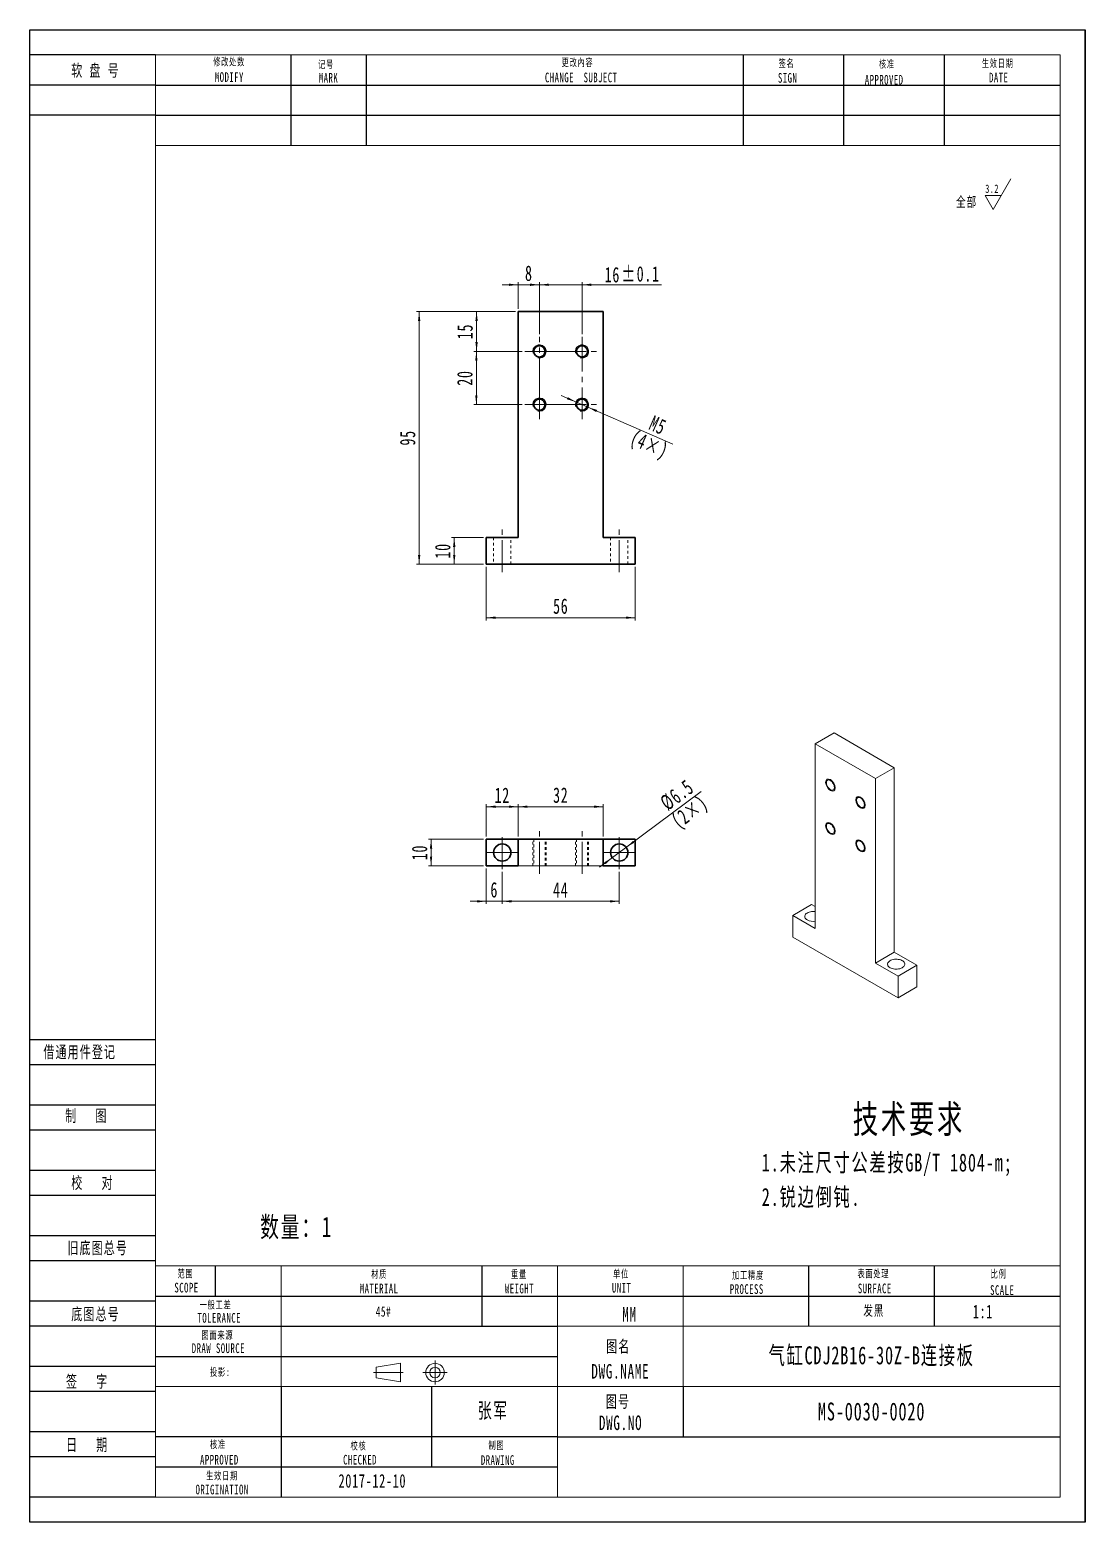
# Model space of a CAD drawing. Header units: millimetres. Extents: x 1333 to 6759, y -11 to 566.
# Drawn here: x 6362 to 6759, y -11 to 550 of the extents above; entities that cross this region are included whole.
import ezdxf

# ---------------------------------------------------------------- set-up
doc = ezdxf.new("R2010")
doc.units = ezdxf.units.MM
for name, pattern in [('AD_LTYPE3 0 mm', [16, 11, -1, 1, -1, 1, -1]), ('AD_LTYPE6 0 mm', [12, 1, -1, 1, -1, 1, -1, 1, -1, 1, -1, 1, -1]), ('点画线', [18, 12, -2, 2, -2]), ('虚线', [2, 1, -1])]:
    doc.linetypes.add(name, pattern=pattern)
doc.layers.get('0').update_dxf_attribs({"lineweight": 35})
for name, color, linetype, lineweight in [('ACAD0', 7, 'Continuous', 0), ('ACADA-定位3-标高', 171, 'Continuous', 0), ('ACADA-构件3-柱砼', 9, 'Continuous', 0), ('ACADA-构件8-屋面', 7, 'Continuous', 0), ('EB0', 7, 'Continuous', 35), ('中心线层', 1, '点画线', 18), ('尺寸线层', 3, 'Continuous', 18), ('虚线层', 6, '虚线', 18)]:
    doc.layers.add(name, color=color, linetype=linetype, lineweight=lineweight)
doc.styles.add('标准', font='', dxfattribs={"width": 0.667})
doc.styles.get('标准').set_extended_font_data('宋体')
doc.dimstyles.new('标准', dxfattribs={"dimtxt": 5.779688, "dimasz": 3.5, "dimexe": 1, "dimexo": 1, "dimgap": 1.209086, "dimtad": 1, "dimdec": 1, "dimdsep": 46, "dimtxsty": '标准', "dimblk": '_CAXARROW', "dimcen": 0, "dimdle": 7, "dimazin": 2, "dimtfac": 0.707107, "dimtdec": 3, "dimtmove": 0, "dimatfit": 3, "dimfxl": 0, "dimfrac": 2, "dimtolj": 1, "dimarcsym": 0})

# ---------------------------------------------------------------- blocks, each defined once
blk = doc.blocks.new('*X178')
at = {"layer": '尺寸线层', "linetype": 'Continuous', "lineweight": 18}
for points in [[(6508.23, 443.85), (6508.67, 440.35), (6507.79, 440.35)], [(6508.23, 348.85), (6508.67, 352.35), (6507.79, 352.35)]]:
    blk.add_hatch(color=0, dxfattribs=at).paths.add_polyline_path(points, flags=0)
at = {"layer": '尺寸线层', "color": 0, "linetype": 'Continuous', "lineweight": 18}
for p, q in [((6544.47, 443.85), (6507.23, 443.85)), ((6508.23, 443.85), (6508.23, 348.85)), ((6532.47, 348.85), (6507.23, 348.85))]:
    blk.add_line(p, q, dxfattribs=at)
at = {"layer": '尺寸线层', "color": 0, "linetype": 'Continuous', "lineweight": 18, "insert": (6503.92, 396.35), "char_height": 5.78, "width": 8.1213, "attachment_point": 5, "rotation": 90, "line_spacing_factor": 1.15057, "style": '标准'}
blk.add_mtext('\\T1.1;95', dxfattribs=at)
blk = doc.blocks.new('_CAXARROW')
blk.add_hatch(color=0).paths.add_polyline_path([(0, 0), (-1, 0.125), (-1, -0.125)], flags=0)
blk = doc.blocks.new('*X179')
at = {"layer": '尺寸线层', "linetype": 'Continuous', "lineweight": 18}
for points in [[(6521.41, 358.85), (6520.97, 355.35), (6521.85, 355.35)], [(6521.41, 348.85), (6520.97, 352.35), (6521.85, 352.35)]]:
    blk.add_hatch(color=0, dxfattribs=at).paths.add_polyline_path(points, flags=0)
at = {"layer": '尺寸线层', "color": 0, "linetype": 'Continuous', "lineweight": 18}
for p, q in [((6532.47, 358.85), (6520.41, 358.85)), ((6521.41, 348.85), (6521.41, 358.85)), ((6532.47, 348.85), (6520.41, 348.85))]:
    blk.add_line(p, q, dxfattribs=at)
at = {"layer": '尺寸线层', "color": 0, "linetype": 'Continuous', "lineweight": 18, "insert": (6517.1, 353.85), "char_height": 5.78, "width": 8.2177, "attachment_point": 5, "rotation": 90, "line_spacing_factor": 1.15057, "style": '标准'}
blk.add_mtext('\\T1.1;10', dxfattribs=at)
blk = doc.blocks.new('*X180')
at = {"layer": '尺寸线层', "linetype": 'Continuous', "lineweight": 18}
for points in [[(6529.73, 428.85), (6530.17, 425.35), (6529.3, 425.35)], [(6529.73, 408.85), (6530.17, 412.35), (6529.3, 412.35)]]:
    blk.add_hatch(color=0, dxfattribs=at).paths.add_polyline_path(points, flags=0)
at = {"layer": '尺寸线层', "color": 0, "linetype": 'Continuous', "lineweight": 18}
for p, q in [((6546.97, 428.85), (6528.73, 428.85)), ((6529.73, 428.85), (6529.73, 408.85)), ((6546.97, 408.85), (6528.73, 408.85))]:
    blk.add_line(p, q, dxfattribs=at)
at = {"layer": '尺寸线层', "color": 0, "linetype": 'Continuous', "lineweight": 18, "insert": (6525.42, 418.85), "char_height": 5.78, "width": 8.2177, "attachment_point": 5, "rotation": 90, "line_spacing_factor": 1.15057, "style": '标准'}
blk.add_mtext('\\T1.1;20', dxfattribs=at)
blk = doc.blocks.new('*X181')
at = {"layer": '尺寸线层', "linetype": 'Continuous', "lineweight": 18}
for points in [[(6529.81, 443.85), (6529.37, 440.35), (6530.25, 440.35)], [(6529.81, 428.85), (6529.37, 432.35), (6530.25, 432.35)]]:
    blk.add_hatch(color=0, dxfattribs=at).paths.add_polyline_path(points, flags=0)
at = {"layer": '尺寸线层', "color": 0, "linetype": 'Continuous', "lineweight": 18}
for p, q in [((6544.47, 443.85), (6528.81, 443.85)), ((6529.81, 428.85), (6529.81, 443.85)), ((6546.97, 428.85), (6528.81, 428.85))]:
    blk.add_line(p, q, dxfattribs=at)
at = {"layer": '尺寸线层', "color": 0, "linetype": 'Continuous', "lineweight": 18, "insert": (6525.5, 436.35), "char_height": 5.78, "width": 8.1213, "attachment_point": 5, "rotation": 90, "line_spacing_factor": 1.15057, "style": '标准'}
blk.add_mtext('\\T1.1;15', dxfattribs=at)
blk = doc.blocks.new('*X182')
at = {"layer": '尺寸线层', "linetype": 'Continuous', "lineweight": 18}
for points in [[(6545.47, 453.93), (6541.97, 453.49), (6541.97, 454.37)], [(6553.47, 453.93), (6556.97, 453.49), (6556.97, 454.37)]]:
    blk.add_hatch(color=0, dxfattribs=at).paths.add_polyline_path(points, flags=0)
at = {"layer": '尺寸线层', "color": 0, "linetype": 'Continuous', "lineweight": 18}
for p, q in [((6545.47, 444.85), (6545.47, 454.93)), ((6553.47, 435.35), (6553.47, 454.93)), ((6559.47, 453.93), (6539.47, 453.93))]:
    blk.add_line(p, q, dxfattribs=at)
at = {"layer": '尺寸线层', "color": 0, "linetype": 'Continuous', "lineweight": 18, "insert": (6549.47, 458.24), "char_height": 5.78, "width": 3.6302, "attachment_point": 5, "line_spacing_factor": 1.15057, "style": '标准'}
blk.add_mtext('\\T1.1;8', dxfattribs=at)
blk = doc.blocks.new('*X184')
at = {"color": 0, "attachment_point": 1, "line_spacing_factor": 1.15057, "style": '标准'}
for s, insert, char_height, width in [('\\T1.1;16', (8411.49, 472.08), 5.78, 39.9206), ('\\T1.1;%%P0.1', (8417.76, 472.37), 5.7797, 29.0585)]:
    blk.add_mtext(s, dxfattribs=dict(at, insert=insert, char_height=char_height, width=width))
blk = doc.blocks.new('*X183')
at = {"layer": '尺寸线层', "linetype": 'Continuous', "lineweight": 18}
for points in [[(6553.47, 453.93), (6549.97, 453.49), (6549.97, 454.37)], [(6569.47, 453.93), (6572.97, 453.49), (6572.97, 454.37)]]:
    blk.add_hatch(color=0, dxfattribs=at).paths.add_polyline_path(points, flags=0)
at = {"layer": '尺寸线层', "color": 0, "linetype": 'Continuous', "lineweight": 18}
for p, q in [((6553.47, 435.35), (6553.47, 454.93)), ((6569.47, 435.35), (6569.47, 454.93)), ((6599.36, 453.93), (6547.47, 453.93))]:
    blk.add_line(p, q, dxfattribs=at)
blk.add_blockref('*X184', (-1833.49, -11.46), dxfattribs=at)
blk = doc.blocks.new('*X185')
at = {"layer": '尺寸线层', "linetype": 'Continuous', "lineweight": 18}
for points in [[(6533.47, 328.72), (6536.97, 329.16), (6536.97, 328.28)], [(6589.47, 328.72), (6585.97, 329.16), (6585.97, 328.28)]]:
    blk.add_hatch(color=0, dxfattribs=at).paths.add_polyline_path(points, flags=0)
at = {"layer": '尺寸线层', "color": 0, "linetype": 'Continuous', "lineweight": 18}
for p, q in [((6533.47, 347.85), (6533.47, 327.72)), ((6589.47, 347.85), (6589.47, 327.72)), ((6533.47, 328.72), (6589.47, 328.72))]:
    blk.add_line(p, q, dxfattribs=at)
at = {"layer": '尺寸线层', "color": 0, "linetype": 'Continuous', "lineweight": 18, "insert": (6561.47, 333.03), "char_height": 5.78, "width": 8.1856, "attachment_point": 5, "line_spacing_factor": 1.15057, "style": '标准'}
blk.add_mtext('\\T1.1;56', dxfattribs=at)
blk = doc.blocks.new('*X186')
at = {"layer": '尺寸线层', "linetype": 'Continuous', "lineweight": 18}
for points in [[(6545.47, 257.62), (6548.97, 258.06), (6548.97, 257.18)], [(6577.47, 257.62), (6573.97, 258.06), (6573.97, 257.18)]]:
    blk.add_hatch(color=0, dxfattribs=at).paths.add_polyline_path(points, flags=0)
at = {"layer": '尺寸线层', "color": 0, "linetype": 'Continuous', "lineweight": 18}
for p, q in [((6545.47, 246.39), (6545.47, 258.62)), ((6577.47, 246.39), (6577.47, 258.62)), ((6545.47, 257.62), (6577.47, 257.62))]:
    blk.add_line(p, q, dxfattribs=at)
at = {"layer": '尺寸线层', "color": 0, "linetype": 'Continuous', "lineweight": 18, "insert": (6561.47, 261.93), "char_height": 5.78, "width": 8.1213, "attachment_point": 5, "line_spacing_factor": 1.15057, "style": '标准'}
blk.add_mtext('\\T1.1;32', dxfattribs=at)
blk = doc.blocks.new('*X187')
at = {"layer": '尺寸线层', "linetype": 'Continuous', "lineweight": 18}
for points in [[(6533.47, 257.62), (6536.97, 258.06), (6536.97, 257.18)], [(6545.47, 257.62), (6541.97, 258.06), (6541.97, 257.18)]]:
    blk.add_hatch(color=0, dxfattribs=at).paths.add_polyline_path(points, flags=0)
at = {"layer": '尺寸线层', "color": 0, "linetype": 'Continuous', "lineweight": 18}
for p, q in [((6533.47, 246.39), (6533.47, 258.62)), ((6545.47, 246.39), (6545.47, 258.62)), ((6533.47, 257.62), (6545.47, 257.62))]:
    blk.add_line(p, q, dxfattribs=at)
at = {"layer": '尺寸线层', "color": 0, "linetype": 'Continuous', "lineweight": 18, "insert": (6539.47, 261.93), "char_height": 5.78, "width": 8.1213, "attachment_point": 5, "line_spacing_factor": 1.15057, "style": '标准'}
blk.add_mtext('\\T1.1;12', dxfattribs=at)
blk = doc.blocks.new('*X188')
at = {"layer": '尺寸线层', "linetype": 'Continuous', "lineweight": 18}
for points in [[(6512.71, 245.39), (6512.27, 241.89), (6513.14, 241.89)], [(6512.71, 235.39), (6512.27, 238.89), (6513.14, 238.89)]]:
    blk.add_hatch(color=0, dxfattribs=at).paths.add_polyline_path(points, flags=0)
at = {"layer": '尺寸线层', "color": 0, "linetype": 'Continuous', "lineweight": 18}
for p, q in [((6532.47, 245.39), (6511.71, 245.39)), ((6512.71, 235.39), (6512.71, 245.39)), ((6532.47, 235.39), (6511.71, 235.39))]:
    blk.add_line(p, q, dxfattribs=at)
at = {"layer": '尺寸线层', "color": 0, "linetype": 'Continuous', "lineweight": 18, "insert": (6508.4, 240.39), "char_height": 5.78, "width": 8.2177, "attachment_point": 5, "rotation": 90, "line_spacing_factor": 1.15057, "style": '标准'}
blk.add_mtext('\\T1.1;10', dxfattribs=at)
blk = doc.blocks.new('*X189')
at = {"layer": '尺寸线层', "linetype": 'Continuous', "lineweight": 18}
for points in [[(6533.47, 222.04), (6529.97, 222.48), (6529.97, 221.6)], [(6539.47, 222.04), (6542.97, 222.48), (6542.97, 221.6)]]:
    blk.add_hatch(color=0, dxfattribs=at).paths.add_polyline_path(points, flags=0)
at = {"layer": '尺寸线层', "color": 0, "linetype": 'Continuous', "lineweight": 18}
for p, q in [((6533.47, 234.39), (6533.47, 221.04)), ((6539.47, 233.14), (6539.47, 221.04)), ((6527.47, 222.04), (6545.47, 222.04))]:
    blk.add_line(p, q, dxfattribs=at)
at = {"layer": '尺寸线层', "color": 0, "linetype": 'Continuous', "lineweight": 18, "insert": (6536.47, 226.35), "char_height": 5.78, "width": 3.6623, "attachment_point": 5, "line_spacing_factor": 1.15057, "style": '标准'}
blk.add_mtext('\\T1.1;6', dxfattribs=at)
blk = doc.blocks.new('*X190')
at = {"layer": '尺寸线层', "linetype": 'Continuous', "lineweight": 18}
for points in [[(6539.47, 222.04), (6542.97, 222.48), (6542.97, 221.6)], [(6583.47, 222.04), (6579.97, 222.48), (6579.97, 221.6)]]:
    blk.add_hatch(color=0, dxfattribs=at).paths.add_polyline_path(points, flags=0)
at = {"layer": '尺寸线层', "color": 0, "linetype": 'Continuous', "lineweight": 18}
for p, q in [((6539.47, 233.14), (6539.47, 221.04)), ((6583.47, 233.14), (6583.47, 221.04)), ((6539.47, 222.04), (6583.47, 222.04))]:
    blk.add_line(p, q, dxfattribs=at)
at = {"layer": '尺寸线层', "color": 0, "linetype": 'Continuous', "lineweight": 18, "insert": (6561.47, 226.35), "char_height": 5.78, "width": 8.3462, "attachment_point": 5, "line_spacing_factor": 1.15057, "style": '标准'}
blk.add_mtext('\\T1.1;44', dxfattribs=at)
blk = doc.blocks.new('*X191')
at = {"layer": 'EB0', "linetype": 'Continuous', "lineweight": 18}
for points in [[(6586.08, 242.33), (6589.14, 244.08), (6588.62, 244.78)], [(6580.87, 238.45), (6578.33, 236), (6577.8, 236.7)]]:
    blk.add_hatch(color=0, dxfattribs=at).paths.add_polyline_path(points, flags=0)
at = {"layer": 'EB0', "color": 0, "linetype": 'Continuous', "lineweight": 18}
blk.add_line((6614.25, 263.36), (6576.06, 234.86), dxfattribs=at)
at = {"layer": 'EB0', "color": 0, "linetype": 'Continuous', "lineweight": 18, "attachment_point": 5, "rotation": 36.7323, "line_spacing_factor": 1.15057, "style": '标准'}
for s, insert, char_height, width in [('\\T1.1;%%C6.5', (6605.22, 262), 5.7797, 23.6375), ('\\T1.1;(2×)', (6610.38, 255.09), 5.78, 28.1577)]:
    blk.add_mtext(s, dxfattribs=dict(at, insert=insert, char_height=char_height, width=width))
blk = doc.blocks.new('*X224')
at = {"layer": 'EB0', "linetype": 'Continuous', "lineweight": 18}
for points in [[(6567.18, 409.86), (6563.8, 410.85), (6564.15, 411.66)], [(6571.76, 407.85), (6574.8, 406.05), (6575.15, 406.86)]]:
    blk.add_hatch(color=0, dxfattribs=at).paths.add_polyline_path(points, flags=0)
at = {"layer": 'EB0', "color": 0, "linetype": 'Continuous', "lineweight": 18}
blk.add_line((6603.66, 393.93), (6561.68, 412.26), dxfattribs=at)
at = {"layer": 'EB0', "color": 0, "linetype": 'Continuous', "lineweight": 18, "char_height": 5.78, "attachment_point": 5, "rotation": 336.4156, "line_spacing_factor": 1.15057, "style": '标准'}
for s, insert, width in [('\\T1.1;M5', (6598, 401.1), 11.801), ('\\T1.1;(4×)', (6594.55, 393.2), 24.7568)]:
    blk.add_mtext(s, dxfattribs=dict(at, insert=insert, width=width))
blk = doc.blocks.new('*X250')
at = {"layer": '尺寸线层', "linetype": 'Continuous', "lineweight": 18}
for p, q in [((6.49, -1.41), (13.14, 10.09)), ((3.48, 3.82), (9.51, 3.82)), ((6.49, -1.41), (3.48, 3.82))]:
    blk.add_line(p, q, dxfattribs=at)
at = {"layer": '尺寸线层', "linetype": 'Continuous', "lineweight": 18, "line_spacing_factor": 1.15057, "style": '标准'}
for s, insert, char_height, width, attachment_point in [('\\T1.1;3.2', (8.68, 6.41), 3.116, 6.8178, 6), ('\\T1.1;全部', (-3.47, 1.27), 3.853, 17.1639, 5)]:
    blk.add_mtext(s, dxfattribs=dict(at, insert=insert, char_height=char_height, width=width, attachment_point=attachment_point))

msp = doc.modelspace()

# ---------------------------------------------------------------- linework, layer by layer
at = {"layer": 'ACAD0', "linetype": 'Continuous', "lineweight": 0}
for p, q in [((6409.07, 540.36), (6749.23, 540.36)), ((6409.07, -2.02), (6409.07, 540.36)), ((6749.23, 540.36), (6749.23, -2.02)), ((6409.07, 506.34), (6749.23, 506.34)), ((6409.07, 84.92), (6749.23, 84.92)), ((6456.31, 39.56), (6456.31, 84.92)), ((6560.25, -2.02), (6560.25, 84.92)), ((6607.5, 39.56), (6607.5, 84.92)), ((6560.25, 62.24), (6749.23, 62.24)), ((6409.07, 39.56), (6749.23, 39.56)), ((6409.07, -2.02), (6749.23, -2.02))]:
    msp.add_line(p, q, dxfattribs=at)
at = {"layer": 'ACAD0', "color": 7, "linetype": 'Continuous', "lineweight": 15}
for p, q in [((6657.21, 281.27), (6664.29, 285.35)), ((6657.21, 281.27), (6657.21, 211.87)), ((6679.84, 268.21), (6657.21, 281.27)), ((6686.91, 272.29), (6664.29, 285.35)), ((6679.84, 268.21), (6686.91, 272.29)), ((6686.91, 202.89), (6686.91, 272.29)), ((6679.84, 198.8), (6679.84, 268.21)), ((6577.47, 235.39), (6545.47, 235.39)), ((6648.73, 216.76), (6655.8, 220.85)), ((6657.21, 220.03), (6655.8, 220.85)), ((6657.21, 211.87), (6648.73, 216.76)), ((6648.73, 216.76), (6648.73, 208.6)), ((6648.73, 208.6), (6688.33, 185.74)), ((6679.84, 198.8), (6686.91, 202.89)), ((6695.4, 197.99), (6686.91, 202.89)), ((6688.33, 193.9), (6679.84, 198.8)), ((6688.33, 193.9), (6695.4, 197.99)), ((6695.4, 189.82), (6695.4, 197.99)), ((6688.33, 185.74), (6688.33, 193.9)), ((6688.33, 185.74), (6695.4, 189.82))]:
    msp.add_line(p, q, dxfattribs=at)
at = {"layer": 'ACAD0', "color": 7, "linetype": 'AD_LTYPE6 0 mm', "lineweight": 0}
for p, q in [((6555.97, 245.39), (6550.97, 245.39)), ((6555.97, 245.39), (6550.97, 245.39)), ((6571.97, 245.39), (6566.97, 245.39)), ((6571.97, 245.39), (6566.97, 245.39))]:
    msp.add_line(p, q, dxfattribs=at)
at = {"layer": 'ACAD0', "color": 7, "linetype": 'Continuous', "lineweight": 0}
for points in [[(6662.87, 263.72), (6662.19, 264.26), (6661.62, 265.04), (6661.24, 265.92), (6661.1, 266.78), (6661.24, 267.48), (6661.62, 267.92), (6662.19, 268.03), (6662.87, 267.8), (6663.55, 267.25), (6664.12, 266.48), (6664.5, 265.6), (6664.64, 264.74), (6664.5, 264.03), (6664.12, 263.59), (6663.55, 263.48), (6662.87, 263.72)], [(6674.18, 257.19), (6673.51, 257.73), (6672.93, 258.5), (6672.55, 259.39), (6672.42, 260.25), (6672.55, 260.95), (6672.93, 261.39), (6673.51, 261.5), (6674.18, 261.27), (6674.86, 260.72), (6675.43, 259.95), (6675.82, 259.07), (6675.95, 258.21), (6675.82, 257.5), (6675.43, 257.06), (6674.86, 256.95), (6674.18, 257.19)], [(6662.87, 247.39), (6662.19, 247.93), (6661.62, 248.71), (6661.24, 249.59), (6661.1, 250.45), (6661.24, 251.15), (6661.62, 251.59), (6662.19, 251.7), (6662.87, 251.47), (6663.55, 250.92), (6664.12, 250.15), (6664.5, 249.27), (6664.64, 248.41), (6664.5, 247.7), (6664.12, 247.26), (6663.55, 247.15), (6662.87, 247.39)], [(6674.18, 240.85), (6673.51, 241.4), (6672.93, 242.17), (6672.55, 243.06), (6672.42, 243.92), (6672.55, 244.62), (6672.93, 245.06), (6673.51, 245.17), (6674.18, 244.94), (6674.86, 244.39), (6675.43, 243.62), (6675.82, 242.73), (6675.95, 241.88), (6675.82, 241.17), (6675.43, 240.73), (6674.86, 240.62), (6674.18, 240.85)]]:
    msp.add_lwpolyline(points, dxfattribs=at)
at = {"layer": 'ACAD0', "color": 7, "linetype": 'Continuous', "lineweight": 15}
for points in [[(6664.36, 264.9), (6664.33, 265.24), (6664.25, 265.6), (6664.12, 265.96), (6663.95, 266.32), (6663.73, 266.66), (6663.49, 266.96), (6663.22, 267.22), (6662.94, 267.43), (6662.66, 267.58), (6662.39, 267.66), (6662.13, 267.67), (6661.9, 267.62), (6661.7, 267.49), (6661.55, 267.31), (6661.45, 267.06), (6661.39, 266.77), (6661.39, 266.45), (6661.45, 266.1), (6661.55, 265.73), (6661.7, 265.37), (6661.9, 265.02), (6662.13, 264.7), (6662.39, 264.42), (6662.66, 264.18), (6662.94, 264), (6663.22, 263.89), (6663.49, 263.84), (6663.73, 263.86), (6663.95, 263.95), (6664.12, 264.11), (6664.25, 264.32), (6664.33, 264.59), (6664.36, 264.9)], [(6675.67, 258.37), (6675.64, 258.71), (6675.56, 259.07), (6675.43, 259.43), (6675.26, 259.79), (6675.05, 260.13), (6674.8, 260.43), (6674.53, 260.69), (6674.26, 260.9), (6673.97, 261.05), (6673.7, 261.13), (6673.44, 261.14), (6673.21, 261.08), (6673.02, 260.96), (6672.86, 260.77), (6672.76, 260.53), (6672.71, 260.24), (6672.71, 259.92), (6672.76, 259.57), (6672.86, 259.2), (6673.02, 258.84), (6673.21, 258.49), (6673.44, 258.17), (6673.7, 257.89), (6673.97, 257.65), (6674.26, 257.47), (6674.53, 257.36), (6674.8, 257.31), (6675.05, 257.33), (6675.26, 257.42), (6675.43, 257.58), (6675.56, 257.79), (6675.64, 258.06), (6675.67, 258.37)], [(6664.36, 248.57), (6664.33, 248.91), (6664.25, 249.27), (6664.12, 249.63), (6663.95, 249.99), (6663.73, 250.33), (6663.49, 250.63), (6663.22, 250.89), (6662.94, 251.1), (6662.66, 251.25), (6662.39, 251.33), (6662.13, 251.34), (6661.9, 251.28), (6661.7, 251.16), (6661.55, 250.97), (6661.45, 250.73), (6661.39, 250.44), (6661.39, 250.12), (6661.45, 249.77), (6661.55, 249.4), (6661.7, 249.04), (6661.9, 248.69), (6662.13, 248.37), (6662.39, 248.09), (6662.66, 247.85), (6662.94, 247.67), (6663.22, 247.56), (6663.49, 247.51), (6663.73, 247.53), (6663.95, 247.62), (6664.12, 247.78), (6664.25, 247.99), (6664.33, 248.26), (6664.36, 248.57)], [(6675.67, 242.04), (6675.64, 242.38), (6675.56, 242.74), (6675.43, 243.1), (6675.26, 243.46), (6675.05, 243.8), (6674.8, 244.1), (6674.53, 244.36), (6674.26, 244.57), (6673.97, 244.72), (6673.7, 244.8), (6673.44, 244.81), (6673.21, 244.75), (6673.02, 244.63), (6672.86, 244.44), (6672.76, 244.2), (6672.71, 243.91), (6672.71, 243.59), (6672.76, 243.24), (6672.86, 242.87), (6673.02, 242.51), (6673.21, 242.16), (6673.44, 241.84), (6673.7, 241.56), (6673.97, 241.32), (6674.26, 241.14), (6674.53, 241.03), (6674.8, 240.98), (6675.05, 241), (6675.26, 241.09), (6675.43, 241.25), (6675.56, 241.46), (6675.64, 241.73), (6675.67, 242.04)], [(6657.21, 218.19), (6656.82, 218.22), (6656.32, 218.23), (6655.83, 218.19), (6655.35, 218.11), (6654.9, 217.99), (6654.49, 217.83), (6654.12, 217.63), (6653.81, 217.41), (6653.57, 217.16), (6653.39, 216.89), (6653.29, 216.61), (6653.26, 216.32), (6653.31, 216.03), (6653.43, 215.76), (6653.62, 215.49), (6653.88, 215.25), (6654.21, 215.03)], [(6685.32, 197.07), (6685.7, 196.88), (6686.12, 196.73), (6686.58, 196.62), (6687.06, 196.55), (6687.56, 196.52), (6688.05, 196.54), (6688.54, 196.6), (6689.01, 196.7), (6689.44, 196.84), (6689.83, 197.02), (6690.17, 197.23), (6690.44, 197.47), (6690.66, 197.73), (6690.8, 198), (6690.86, 198.29), (6690.85, 198.57), (6690.77, 198.86), (6690.61, 199.13), (6690.38, 199.38), (6690.09, 199.62), (6689.74, 199.82), (6689.33, 199.99), (6688.89, 200.12), (6688.42, 200.21), (6687.93, 200.26), (6687.43, 200.27), (6686.94, 200.23), (6686.46, 200.15), (6686.01, 200.03), (6685.6, 199.87), (6685.24, 199.67), (6684.93, 199.44), (6684.68, 199.2), (6684.5, 198.93), (6684.4, 198.65), (6684.37, 198.36), (6684.42, 198.07), (6684.54, 197.79), (6684.74, 197.53), (6685, 197.29), (6685.32, 197.07)]]:
    msp.add_lwpolyline(points, dxfattribs=at)
at = {"layer": 'ACAD0', "color": 7, "linetype": 'Continuous', "lineweight": 0}
for centre in [(6553.47, 428.85), (6569.47, 428.85), (6553.47, 408.85), (6569.47, 408.85)]:
    msp.add_arc(centre, 2.5, 255, 195, dxfattribs=at)
at = {"layer": 'ACAD0', "color": 7, "linetype": 'Continuous', "lineweight": 15}
msp.add_arc((6656.5, 219.5), 5.03, 242.8331, 278.1047, dxfattribs=at)
at = {"layer": 'ACADA-构件3-柱砼', "linetype": 'ByBlock', "lineweight": -2, "ltscale": 0.2}
for p, q in [((6361.82, 549.81), (6758.68, 549.81)), ((6361.82, -11.46), (6361.82, 549.81)), ((6758.68, 549.81), (6758.68, -11.46)), ((6758.68, -11.46), (6758.68, 549.81)), ((6409.07, 540.36), (6361.82, 540.36)), ((6460.09, 506.34), (6460.09, 540.36)), ((6488.44, 506.34), (6488.44, 540.36)), ((6630.18, 506.34), (6630.18, 540.36)), ((6667.97, 506.34), (6667.97, 540.36)), ((6705.77, 506.34), (6705.77, 540.36)), ((6409.07, 529.02), (6361.82, 529.02)), ((6409.07, 529.02), (6749.23, 529.02)), ((6409.07, 517.68), (6361.82, 517.68)), ((6409.07, 517.68), (6749.23, 517.68)), ((6409.07, 169.96), (6361.82, 169.96)), ((6409.07, 160.51), (6361.82, 160.51)), ((6409.07, 145.39), (6361.82, 145.39)), ((6409.07, 135.94), (6361.82, 135.94)), ((6409.07, 120.82), (6361.82, 120.82)), ((6409.07, 111.37), (6361.82, 111.37)), ((6409.07, 96.26), (6361.82, 96.26)), ((6409.07, 86.81), (6361.82, 86.81)), ((6431.48, 84.94), (6431.48, 73.58)), ((6531.9, 62.24), (6531.9, 84.92)), ((6654.74, 62.24), (6654.74, 84.92)), ((6701.99, 62.24), (6701.99, 84.92)), ((6409.07, 73.58), (6749.23, 73.58)), ((6409.07, 71.69), (6361.82, 71.69)), ((6409.07, 62.24), (6361.82, 62.24)), ((6409.07, 62.24), (6560.25, 62.24)), ((6409.07, 50.9), (6560.25, 50.9)), ((6409.07, 47.12), (6361.82, 47.12)), ((6456.31, 39.56), (6456.31, -2.02)), ((6513.01, 9.32), (6513.01, 39.56)), ((6607.5, 39.56), (6607.5, 20.66)), ((6409.07, 37.67), (6361.82, 37.67)), ((6409.07, 22.55), (6361.82, 22.55)), ((6560.25, 20.66), (6409.07, 20.66)), ((6560.25, 20.66), (6749.23, 20.66)), ((6409.07, 13.1), (6361.82, 13.1)), ((6409.07, 9.32), (6560.25, 9.32)), ((6409.07, -2.02), (6361.82, -2.02)), ((6758.68, -11.46), (6361.82, -11.46))]:
    msp.add_line(p, q, dxfattribs=at)
at = {"layer": 'ACADA-构件8-屋面', "linetype": 'Continuous', "lineweight": 18}
for p, q in [((6492.09, 46.78), (6501.2, 48.28)), ((6492.09, 46.78), (6492.09, 42.82)), ((6501.2, 48.28), (6501.2, 41.31)), ((6514.2, 40.25), (6514.2, 49.35)), ((6491.03, 44.8), (6502.26, 44.8)), ((6492.09, 42.82), (6501.2, 41.31)), ((6509.65, 44.8), (6518.75, 44.8))]:
    msp.add_line(p, q, dxfattribs=at)
for radius in [3.49, 1.98]:
    msp.add_circle((6514.2, 44.8), radius, dxfattribs=at)
at = {"layer": 'EB0'}
for p, q in [((6545.47, 443.85), (6545.47, 358.85)), ((6577.47, 443.85), (6545.47, 443.85)), ((6577.47, 358.85), (6577.47, 443.85)), ((6545.47, 358.85), (6533.47, 358.85)), ((6533.47, 358.85), (6533.47, 348.85)), ((6589.47, 358.85), (6577.47, 358.85)), ((6589.47, 348.85), (6589.47, 358.85)), ((6533.47, 348.85), (6589.47, 348.85)), ((6545.47, 245.39), (6533.47, 245.39)), ((6533.47, 235.39), (6533.47, 245.39)), ((6545.47, 235.39), (6545.47, 245.39)), ((6577.47, 245.39), (6545.47, 245.39)), ((6589.47, 245.39), (6577.47, 245.39)), ((6577.47, 235.39), (6577.47, 245.39)), ((6589.47, 235.39), (6589.47, 245.39)), ((6545.47, 235.39), (6533.47, 235.39)), ((6589.47, 235.39), (6577.47, 235.39))]:
    msp.add_line(p, q, dxfattribs=at)
for centre, radius in [((6553.47, 428.85), 2.1), ((6569.47, 428.85), 2.1), ((6553.47, 408.85), 2.1), ((6569.47, 408.85), 2.1), ((6539.47, 240.39), 3.25), ((6583.47, 240.39), 3.25)]:
    msp.add_circle(centre, radius, dxfattribs=at)
at = {"layer": '中心线层', "linetype": '点画线', "lineweight": 18}
for p, q in [((6553.47, 414.35), (6553.47, 434.35)), ((6569.47, 423.35), (6569.47, 434.35)), ((6547.97, 428.85), (6558.97, 428.85)), ((6558.97, 428.85), (6574.97, 428.85)), ((6569.47, 403.35), (6569.47, 423.35)), ((6553.47, 403.35), (6553.47, 414.35)), ((6547.97, 408.85), (6558.97, 408.85)), ((6558.97, 408.85), (6574.97, 408.85)), ((6539.47, 345.85), (6539.47, 361.85)), ((6583.47, 345.85), (6583.47, 361.85)), ((6553.47, 232.39), (6553.47, 248.39)), ((6569.47, 232.39), (6569.47, 248.39)), ((6539.47, 234.14), (6539.47, 246.64)), ((6583.47, 234.14), (6583.47, 246.64)), ((6533.22, 240.39), (6545.72, 240.39)), ((6577.22, 240.39), (6589.72, 240.39))]:
    msp.add_line(p, q, dxfattribs=at)
at = {"layer": '虚线层', "color": 6, "linetype": '虚线', "lineweight": 18}
for p, q in [((6536.22, 358.85), (6536.22, 348.85)), ((6542.72, 348.85), (6542.72, 358.85)), ((6580.22, 358.85), (6580.22, 348.85)), ((6586.72, 348.85), (6586.72, 358.85)), ((6550.97, 235.39), (6550.97, 245.39)), ((6550.97, 235.39), (6550.97, 245.39)), ((6551.37, 245.39), (6551.37, 235.39)), ((6555.57, 235.39), (6555.57, 245.39)), ((6555.97, 235.39), (6555.97, 245.39)), ((6555.97, 235.39), (6555.97, 245.39)), ((6566.97, 235.39), (6566.97, 245.39)), ((6566.97, 235.39), (6566.97, 245.39)), ((6567.37, 245.39), (6567.37, 235.39)), ((6571.57, 235.39), (6571.57, 245.39)), ((6571.97, 235.39), (6571.97, 245.39)), ((6571.97, 235.39), (6571.97, 245.39))]:
    msp.add_line(p, q, dxfattribs=at)

# ---------------------------------------------------------------- block references
at = {"layer": 'ACAD0'}
msp.add_blockref('*X250', (6717.57, 483.63), dxfattribs=at)

# ---------------------------------------------------------------- texts
at = {"layer": 'ACADA-定位3-标高', "linetype": 'Continuous', "lineweight": 18, "line_spacing_factor": 1.15057, "style": '标准'}
for s, insert, char_height, width, attachment_point in [('\\T1.1;数量：1', (6448.45, 94.87), 7.715, 38.9526, 7), ('\\T1.1;气缸CDJ2B16-30Z-B连接板', (6678.37, 50.9), 6.743, 141.736, 5), ('\\T1.1;MS-0030-0020', (6678.37, 30.11), 6.743, 141.736, 5), ('\\T1.1;2017-12-10', (6477.9, 1.43), 5.0988, 39.173, 7)]:
    msp.add_mtext(s, dxfattribs=dict(at, insert=insert, char_height=char_height, width=width, attachment_point=attachment_point))
at = {"layer": 'ACADA-定位3-标高', "linetype": 'AD_LTYPE3 0 mm', "lineweight": 0, "insert": (6716.41, 65.13), "char_height": 5.097, "width": 10.8681, "attachment_point": 7, "line_spacing_factor": 1.15057, "style": '标准'}
msp.add_mtext('\\T1.1;1:1', dxfattribs=at)
at = {"layer": 'ACADA-构件8-屋面', "linetype": 'Continuous', "lineweight": 18, "line_spacing_factor": 1.15057, "style": '标准'}
for s, insert, char_height, width, attachment_point in [('\\T1.1;修改处数', (6436.75, 537.65), 2.913, 20.7275, 5), ('\\T1.1;更改內容', (6567.79, 537.39), 2.913, 39.3958, 5), ('\\T1.1;签名', (6646.39, 537.06), 2.913, 14.5107, 5), ('\\T1.1;核准', (6684.12, 536.8), 2.913, 18.6593, 5), ('\\T1.1;生效日期', (6725.8, 537.05), 2.913, 16.5789, 5), ('\\T1.1;软 盘 号', (6377.4, 536.82), 4.5511, 24.9916, 1), ('\\T1.1;MODIFY', (6436.85, 532.03), 3.6408, 16.591, 5), ('\\T1.1;记号', (6473.22, 536.65), 2.913, 14.5107, 5), ('\\T1.1;MARK', (6474.13, 531.8), 3.641, 12.4425, 5), ('\\T1.1;CHANGE  SUBJECT', (6569.15, 531.88), 3.6408, 35.2594, 5), ('\\T1.1;SIGN', (6646.78, 531.71), 3.641, 12.4425, 5), ('\\T1.1;DATE', (6726.17, 531.88), 3.641, 12.4425, 5), ('\\T1.1;APPROVED', (6683.09, 531), 3.6408, 16.591, 5), ('\\T1.1;借通用件登记', (6366.92, 167.65), 4.5511, 42.9407, 1), ('\\T1.1;制   图', (6375.11, 143.66), 4.5511, 24.9916, 1), ('\\T1.1;校   对', (6377.4, 118.48), 4.5511, 24.9916, 1), ('\\T1.1;旧底图总号', (6375.94, 93.95), 4.5511, 71.2879, 1), ('\\T1.1;SCOPE', (6420.72, 76.71), 3.6408, 10.4963, 5), ('\\T1.1;范围', (6420.32, 81.81), 2.913, 9.1903, 5), ('\\T1.1;材质', (6493.17, 81.68), 2.913, 15.0019, 5), ('\\T1.1;重量', (6545.75, 81.69), 2.913, 16.9391, 5), ('\\T1.1;单位', (6584.13, 81.78), 2.913, 13.0647, 5), ('\\T1.1;加工精度', (6631.9, 81.29), 2.913, 18.3844, 5), ('\\T1.1;表面处理', (6679.03, 81.84), 2.913, 18.3844, 5), ('\\T1.1;比例', (6726.13, 81.72), 2.913, 16.6913, 5), ('\\T1.1;MATERIAL', (6493.17, 76.43), 3.6408, 15.3921, 5), ('\\T1.1;WEIGHT', (6545.92, 76.36), 3.6408, 15.2903, 5), ('\\T1.1;UNIT', (6584.35, 76.69), 3.641, 11.0089, 5), ('\\T1.1;PROCESS', (6631.42, 76.17), 3.6408, 14.676, 5), ('\\T1.1;SURFACE', (6679.55, 76.42), 3.6408, 14.5742, 5), ('\\T1.1;SCALE', (6727.48, 75.8), 3.6408, 15.1339, 5), ('\\T1.1;底图总号', (6377.4, 69.1), 4.551, 24.9916, 1), ('\\T1.1;一般工差', (6431.64, 70.13), 2.913, 20.3216, 5), ('\\T1.1;   MM', (6583.24, 66.72), 5.4613, 22.3434, 5), ('\\T1.1;TOLERANCE', (6433.03, 65.35), 3.6408, 18.4486, 5), ('\\T1.1;图面来源', (6432.34, 58.69), 2.913, 24.196, 5), ('\\T1.1;图名', (6583.11, 54.37), 4.551, 13.7855, 5), ('\\T1.1;投影:', (6433.4, 44.82), 2.913, 108.913, 5), ('\\T1.1;签   字', (6375.42, 43.73), 4.5511, 24.9916, 1), ('\\T1.1;张军', (6536.04, 30.2), 5.772, 75.5925, 5), ('\\T1.1;图号', (6582.97, 33.66), 4.551, 22.5029, 5), ('\\T1.1;日   期', (6375.42, 19.92), 4.5511, 24.9916, 1), ('\\T1.1;核准', (6432.55, 17.61), 2.913, 16.9391, 5), ('\\T1.1;校核', (6485.4, 17.11), 2.913, 15.0019, 5), ('\\T1.1;制图', (6537.28, 17.24), 2.913, 18.8763, 5), ('\\T1.1;APPROVED', (6433.09, 12), 3.6408, 17.0202, 5), ('\\T1.1;CHECKED', (6485.99, 12), 3.6408, 14.676, 5), ('\\T1.1;DRAWING', (6537.79, 11.87), 3.6408, 14.1672, 5), ('\\T1.1;生效日期', (6434.09, 5.83), 2.913, 24.196, 5), ('\\T1.1;ORIGINATION', (6434.12, 0.77), 3.6408, 20.5743, 5)]:
    msp.add_mtext(s, dxfattribs=dict(at, insert=insert, char_height=char_height, width=width, attachment_point=attachment_point))
at = {"layer": '尺寸线层', "linetype": 'Continuous', "lineweight": 18, "line_spacing_factor": 1.15057, "style": '标准'}
for s, insert, char_height, width, attachment_point in [('\\T1.1;技术要求', (6671.28, 145.46), 10.537, 72.7231, 1), ('\\T1.1;1.未注尺寸公差按GB/T 1804-m;\\P2.锐边倒钝.', (6637.05, 127.17), 6.743, 128.952, 1), ('\\T1.1;45#', (6494.8, 67.73), 3.848, 40.532, 5), ('\\T1.1;发黑', (6679.2, 67.91), 3.853, 47.2453, 5), ('\\T1.1;DRAW SOURCE', (6432.71, 53.93), 3.6408, 47.2128, 5), ('\\T1.1;DWG.NAME', (6583.87, 45.23), 5.4613, 47.2453, 5), ('\\T1.1;DWG.NO', (6583.97, 25.87), 5.4613, 47.4484, 5)]:
    msp.add_mtext(s, dxfattribs=dict(at, insert=insert, char_height=char_height, width=width, attachment_point=attachment_point))

# ---------------------------------------------------------------- dimensions: what is measured, and where the dimension line sits
at = {"layer": '尺寸线层'}
for base, p1, p2, override, picture, middle in [((6545.47, 453.93), (6553.47, 434.35), (6545.47, 443.85), {"dimsah": 1, "dimtfill": 1, "dimtzin": 8}, '*X182', (6549.47, 453.93)), ((6553.47, 453.93), (6569.47, 434.35), (6553.47, 434.35), {"dimsah": 1, "dimtol": 1, "dimtp": 0.1, "dimtm": -0.1, "dimtfac": 1, "dimtfill": 1, "dimtzin": 8}, '*X183', (6587.67, 453.93)), ((6589.47, 328.72), (6533.47, 348.85), (6589.47, 348.85), {"dimsah": 1, "dimtfill": 1, "dimtzin": 8}, '*X185', (6561.47, 328.72)), ((6545.47, 257.62), (6533.47, 245.39), (6545.47, 245.39), {"dimsah": 1, "dimtfill": 1, "dimtzin": 8}, '*X187', (6539.47, 257.62)), ((6577.47, 257.62), (6545.47, 245.39), (6577.47, 245.39), {"dimsah": 1, "dimtfill": 1, "dimtzin": 8}, '*X186', (6561.47, 257.62)), ((6539.47, 222.04), (6533.47, 235.39), (6539.47, 234.14), {"dimsah": 1, "dimtfill": 1, "dimtzin": 8}, '*X189', (6536.47, 222.04)), ((6583.47, 222.04), (6539.47, 234.14), (6583.47, 234.14), {"dimsah": 1, "dimtfill": 1, "dimtzin": 8}, '*X190', (6561.47, 222.04))]:
    dim = msp.add_linear_dim(base=base, p1=p1, p2=p2, dimstyle='标准', override=override, dxfattribs=at)
    dim.commit()
    dim.dimension.update_dxf_attribs({"geometry": picture, "text_midpoint": middle})
for base, p1, p2, angle, picture, middle in [((6508.23, 348.85), (6545.47, 443.85), (6533.47, 348.85), 270, '*X178', (6508.23, 396.35)), ((6529.81, 443.85), (6547.97, 428.85), (6545.47, 443.85), 90, '*X181', (6529.81, 436.35)), ((6529.73, 408.85), (6547.97, 428.85), (6547.97, 408.85), 270, '*X180', (6529.73, 418.85)), ((6521.41, 358.85), (6533.47, 348.85), (6533.47, 358.85), 90, '*X179', (6521.41, 353.85)), ((6512.71, 245.39), (6533.47, 235.39), (6533.47, 245.39), 90, '*X188', (6512.71, 240.39))]:
    dim = msp.add_linear_dim(base=base, p1=p1, p2=p2, angle=angle, dimstyle='标准', override={"dimsah": 1, "dimtfill": 1, "dimtzin": 8}, dxfattribs=at)
    dim.commit()
    dim.dimension.update_dxf_attribs({"geometry": picture, "text_midpoint": middle})
dim = msp.add_diameter_dim_2p(p1=(6567.18, 409.86), p2=(6571.76, 407.85), text='M5\\X(4×)', dimstyle='标准', override={"dimpost": '%%C<>', "dimsah": 1, "dimtmove": 2, "dimtfill": 1}, dxfattribs=at)
dim.commit()
dim.dimension.update_dxf_attribs({"geometry": '*X224', "text_midpoint": (6596.28, 397.15), "dimtype": 163})
dim = msp.add_diameter_dim_2p(p1=(6580.87, 238.45), p2=(6586.08, 242.33), dimstyle='标准', override={"dimpost": '%%C<>\\X(2×)', "dimsah": 1, "dimtmove": 2, "dimtfill": 1, "dimtzin": 8}, dxfattribs=at)
dim.commit()
dim.dimension.update_dxf_attribs({"geometry": '*X191', "text_midpoint": (6607.8, 258.54), "dimtype": 163})

doc.saveas('drawing.dxf')
